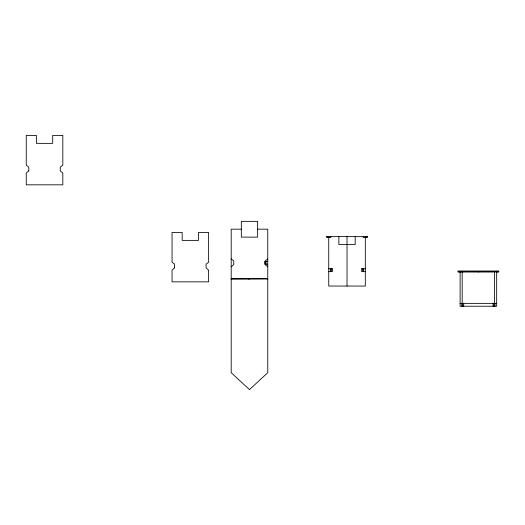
<?xml version="1.0" encoding="UTF-8"?>
<svg xmlns="http://www.w3.org/2000/svg" width="525" height="525" viewBox="0 0 525 525"><rect width="100%" height="100%" fill="white"/><g stroke="black" fill="none" stroke-linecap="round" stroke-linejoin="round"><path stroke-width="0.79" d="M462.184 272.029L462.184 271.202L458.03 271.202L458.03 272.029L498.75 272.029L498.75 271.202L458.03 271.215M231.197 266.844L233.75 264.607L233.75 260.925L231.197 258.95M267.763 258.95L265.21 260.925L265.21 264.607L267.763 266.844M330.822 236.624L330.822 237.457L326.668 237.457L326.668 236.644L328.742 236.624L367.388 236.644L367.388 237.457L363.234 237.457L363.234 236.624M267.763 278.591L231.197 278.801M326.668 236.644L328.742 236.624L328.742 286.046L365.308 286.046L365.308 236.624L367.388 236.644M462.184 303.365L462.184 271.195L498.75 271.215M241.323 229.176L231.197 229.176L231.197 372.691L249.48 389.596L267.763 372.691L267.763 229.176L257.644 229.176M267.763 261.338L264.797 261.338L264.797 264.193L267.763 264.193M328.742 268.787L332.338 268.787M361.718 268.787L365.308 268.787M328.742 271.648L332.338 271.648L332.338 268.688M365.308 271.648L361.718 271.648L361.718 268.688M231.197 278.591L248.909 278.591L248.909 279.425M231.197 279.011L267.763 279.011M460.11 303.365L496.676 303.365M497.713 271.215L497.713 272.029M496.676 271.195L496.676 306.219L460.11 306.219L460.11 271.195M494.95 303.365L494.95 306.219M494.596 271.195L494.596 303.365M494.117 303.365L494.117 306.219M493.08 303.26L493.08 306.219M478.393 271.195L478.393 272.029M463.7 303.26L463.7 306.219M462.663 303.365L462.663 306.219M461.829 303.365L461.829 306.219M459.067 271.215L459.067 272.029M366.345 236.644L366.345 237.457M363.589 268.787L363.589 271.648M362.755 268.787L362.755 271.648M355.189 236.624L355.189 244.578L338.868 244.578L338.868 236.624M347.025 236.624L347.025 286.046M331.295 268.787L331.295 271.648M330.468 268.787L330.468 271.648M327.705 236.644L327.705 237.457M266.044 261.338L266.044 264.193M28.803 170.842L26.25 173.073L26.25 184.826L62.816 184.826L62.816 173.073L60.263 170.842L60.263 167.153L62.816 165.178L62.816 135.404L52.697 135.404L52.697 143.358L36.376 143.358L36.376 135.404L26.25 135.404L26.25 165.178L28.803 167.153L28.803 170.842M174.608 267.862L172.056 270.093L172.056 281.846L208.622 281.846L208.622 270.093L206.069 267.862L206.069 264.18L208.622 262.205L208.622 232.431L198.502 232.431L198.502 240.384L182.182 240.384L182.182 232.431L172.056 232.431L172.056 262.205L174.608 264.18L174.608 267.862M257.644 221.347L241.323 221.347L241.323 237.129L257.644 237.129L257.644 221.347"/></g></svg>
